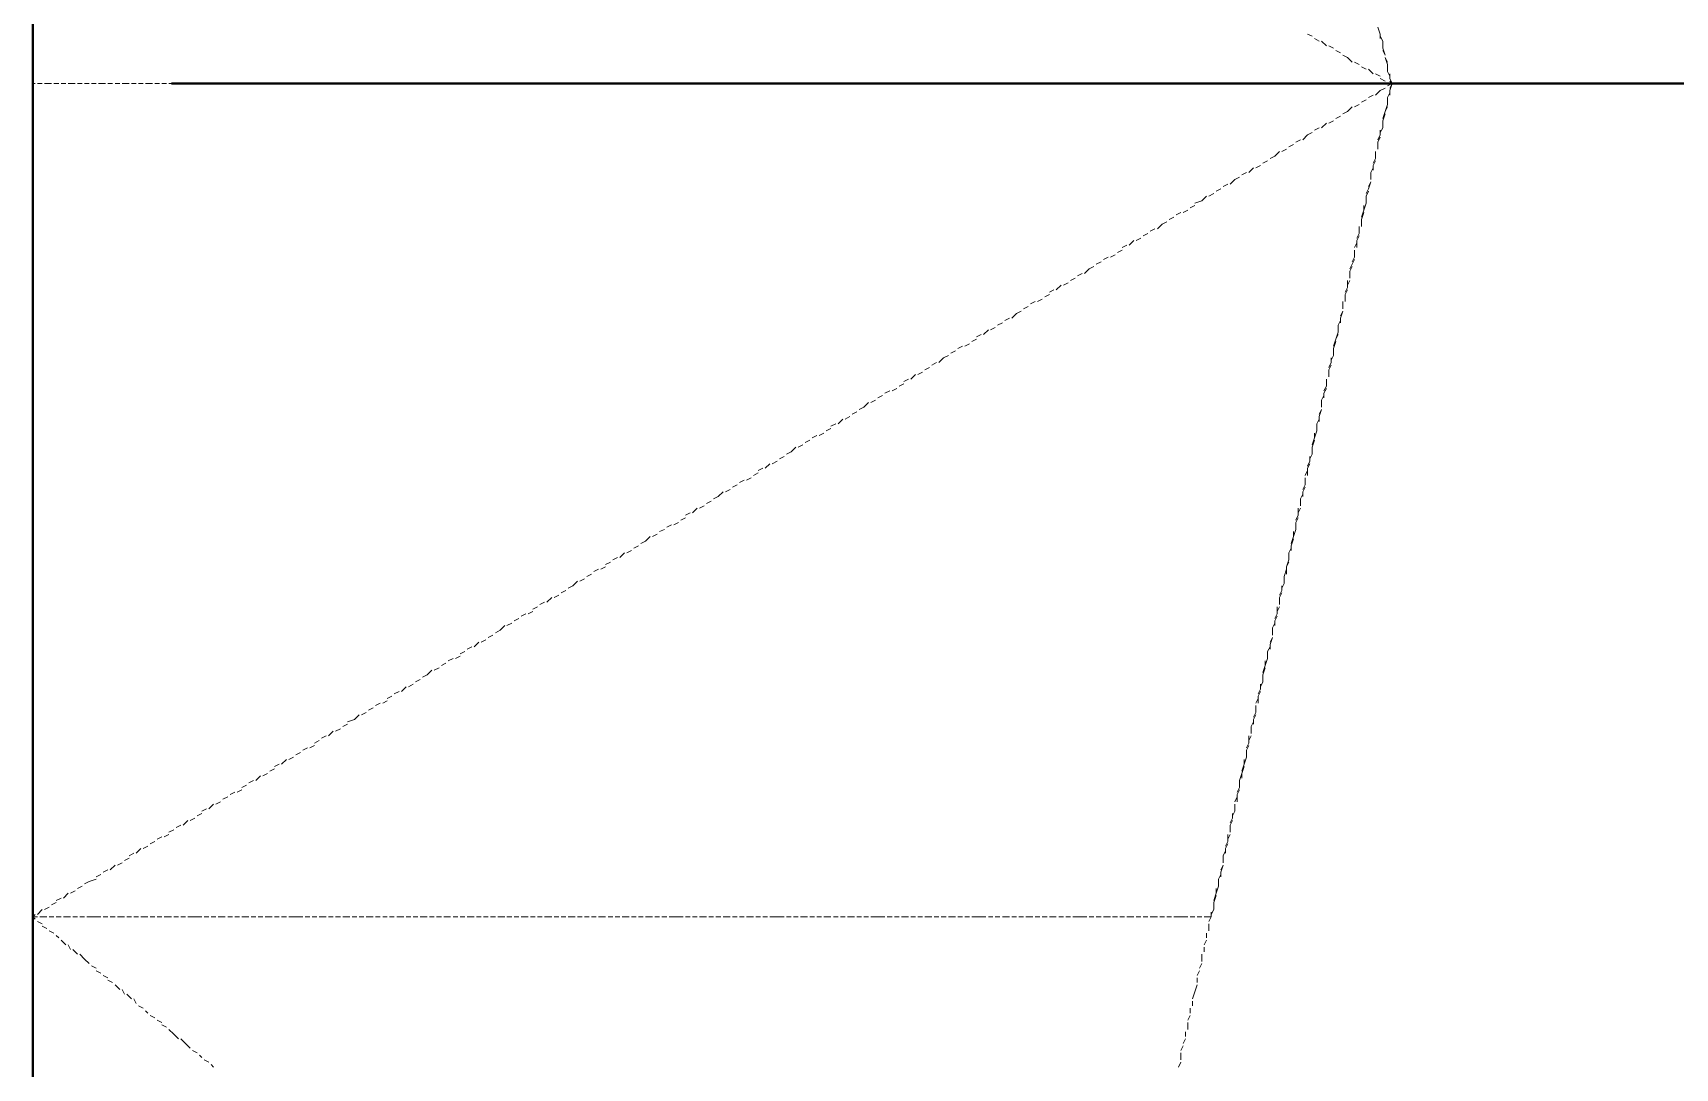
# Model space of a CAD drawing. Extents: x 8 to 21351, y 0 to 420.
# Drawn here: x 15722.59 to 15737.39, y 345.11 to 354.45 of the extents above; entities that cross this region are included whole.
import ezdxf

# ---------------------------------------------------------------- set-up
doc = ezdxf.new("R2010")
doc.units = 0

msp = doc.modelspace()

# ---------------------------------------------------------------- linework, layer by layer
at = {"color": 7, "lineweight": 40}
for p, q in [((15722.587, 397.743), (15722.587, 310.219)), ((15751.331, 353.991), (15723.836, 353.991))]:
    msp.add_line(p, q, dxfattribs=at)
at = {"color": 7, "lineweight": 25}
msp.add_line((15722.587, 357.568), (15722.587, 337.566), dxfattribs=at)
at = {"color": 7, "lineweight": 5}
for p, q in [((15722.587, 354.394), (15722.587, 354.436)), ((15722.587, 354.309), (15722.587, 354.372)), ((15734.08, 354.436), (15734.123, 354.415)), ((15734.144, 354.394), (15734.186, 354.372)), ((15734.207, 354.372), (15734.25, 354.33)), ((15734.736, 354.436), (15734.715, 354.499)), ((15734.736, 354.394), (15734.736, 354.436)), ((15734.758, 354.372), (15734.736, 354.415)), ((15734.758, 354.33), (15734.758, 354.372)), ((15722.587, 354.245), (15722.587, 354.288)), ((15722.587, 354.182), (15722.587, 354.224)), ((15734.271, 354.33), (15734.313, 354.309)), ((15734.334, 354.288), (15734.377, 354.267)), ((15734.398, 354.245), (15734.44, 354.224)), ((15734.44, 354.224), (15734.482, 354.182)), ((15734.758, 354.309), (15734.758, 354.351)), ((15734.779, 354.245), (15734.758, 354.309)), ((15734.779, 354.245), (15734.758, 354.288)), ((15734.8, 354.161), (15734.779, 354.224)), ((15734.8, 354.182), (15734.779, 354.224)), ((15722.587, 354.097), (15722.587, 354.161)), ((15722.587, 354.034), (15722.587, 354.097)), ((15734.504, 354.182), (15734.546, 354.161)), ((15734.567, 354.139), (15734.609, 354.118)), ((15734.631, 354.118), (15734.673, 354.076)), ((15734.694, 354.076), (15734.736, 354.055)), ((15734.8, 354.118), (15734.8, 354.161)), ((15734.8, 354.097), (15734.8, 354.139)), ((15734.821, 354.055), (15734.8, 354.097)), ((15734.821, 354.034), (15734.821, 354.076)), ((15722.587, 353.991), (15722.587, 354.012)), ((15722.608, 353.991), (15722.587, 353.991)), ((15722.587, 353.991), (15722.587, 353.949)), ((15722.587, 353.928), (15722.587, 353.885)), ((15722.671, 353.991), (15722.629, 353.991)), ((15722.756, 353.991), (15722.693, 353.991)), ((15722.82, 353.991), (15722.777, 353.991)), ((15722.883, 353.991), (15722.841, 353.991)), ((15722.968, 353.991), (15722.904, 353.991)), ((15723.031, 353.991), (15722.989, 353.991)), ((15723.095, 353.991), (15723.052, 353.991)), ((15723.158, 353.991), (15723.116, 353.991)), ((15723.243, 353.991), (15723.179, 353.991)), ((15723.306, 353.991), (15723.264, 353.991)), ((15723.37, 353.991), (15723.328, 353.991)), ((15723.455, 353.991), (15723.391, 353.991)), ((15723.518, 353.991), (15723.476, 353.991)), ((15723.582, 353.991), (15723.539, 353.991)), ((15723.666, 353.991), (15723.603, 353.991)), ((15723.73, 353.991), (15723.687, 353.991)), ((15723.793, 353.991), (15723.751, 353.991)), ((15723.878, 353.991), (15723.814, 353.991)), ((15723.941, 353.991), (15723.878, 353.991)), ((15724.005, 353.991), (15723.963, 353.991)), ((15724.068, 353.991), (15724.026, 353.991)), ((15724.153, 353.991), (15724.09, 353.991)), ((15724.217, 353.991), (15724.174, 353.991)), ((15724.28, 353.991), (15724.238, 353.991)), ((15724.365, 353.991), (15724.301, 353.991)), ((15724.428, 353.991), (15724.386, 353.991)), ((15724.492, 353.991), (15724.449, 353.991)), ((15724.576, 353.991), (15724.513, 353.991)), ((15724.64, 353.991), (15724.598, 353.991)), ((15724.703, 353.991), (15724.661, 353.991)), ((15724.788, 353.991), (15724.725, 353.991)), ((15724.852, 353.991), (15724.788, 353.991)), ((15724.915, 353.991), (15724.873, 353.991)), ((15724.979, 353.991), (15724.936, 353.991)), ((15725.063, 353.991), (15725, 353.991)), ((15725.127, 353.991), (15725.084, 353.991)), ((15725.19, 353.991), (15725.148, 353.991)), ((15725.275, 353.991), (15725.211, 353.991)), ((15725.338, 353.991), (15725.296, 353.991)), ((15725.402, 353.991), (15725.36, 353.991)), ((15725.487, 353.991), (15725.423, 353.991)), ((15725.55, 353.991), (15725.508, 353.991)), ((15725.614, 353.991), (15725.571, 353.991)), ((15725.698, 353.991), (15725.635, 353.991)), ((15725.762, 353.991), (15725.698, 353.991)), ((15725.825, 353.991), (15725.783, 353.991)), ((15725.889, 353.991), (15725.846, 353.991)), ((15725.973, 353.991), (15725.91, 353.991)), ((15726.037, 353.991), (15725.995, 353.991)), ((15726.1, 353.991), (15726.058, 353.991)), ((15726.185, 353.991), (15726.122, 353.991)), ((15726.249, 353.991), (15726.206, 353.991)), ((15726.312, 353.991), (15726.27, 353.991)), ((15726.397, 353.991), (15726.333, 353.991)), ((15726.46, 353.991), (15726.418, 353.991)), ((15726.524, 353.991), (15726.481, 353.991)), ((15726.608, 353.991), (15726.545, 353.991)), ((15726.672, 353.991), (15726.608, 353.991)), ((15726.735, 353.991), (15726.693, 353.991)), ((15726.799, 353.991), (15726.757, 353.991)), ((15726.884, 353.991), (15726.82, 353.991)), ((15726.947, 353.991), (15726.905, 353.991)), ((15727.011, 353.991), (15726.968, 353.991)), ((15727.095, 353.991), (15727.032, 353.991)), ((15727.159, 353.991), (15727.116, 353.991)), ((15727.222, 353.991), (15727.18, 353.991)), ((15727.307, 353.991), (15727.243, 353.991)), ((15727.37, 353.991), (15727.328, 353.991)), ((15727.434, 353.991), (15727.392, 353.991)), ((15727.519, 353.991), (15727.455, 353.991)), ((15727.582, 353.991), (15727.519, 353.991)), ((15727.646, 353.991), (15727.603, 353.991)), ((15727.709, 353.991), (15727.667, 353.991)), ((15727.794, 353.991), (15727.73, 353.991)), ((15727.857, 353.991), (15727.815, 353.991)), ((15727.921, 353.991), (15727.878, 353.991)), ((15728.005, 353.991), (15727.942, 353.991)), ((15728.069, 353.991), (15728.027, 353.991)), ((15728.132, 353.991), (15728.09, 353.991)), ((15728.217, 353.991), (15728.154, 353.991)), ((15728.281, 353.991), (15728.238, 353.991)), ((15728.344, 353.991), (15728.302, 353.991)), ((15728.429, 353.991), (15728.365, 353.991)), ((15728.492, 353.991), (15728.429, 353.991)), ((15728.556, 353.991), (15728.513, 353.991)), ((15728.619, 353.991), (15728.577, 353.991)), ((15728.704, 353.991), (15728.64, 353.991)), ((15728.767, 353.991), (15728.725, 353.991)), ((15728.831, 353.991), (15728.789, 353.991)), ((15728.916, 353.991), (15728.852, 353.991)), ((15728.979, 353.991), (15728.937, 353.991)), ((15729.043, 353.991), (15729, 353.991)), ((15729.127, 353.991), (15729.064, 353.991)), ((15729.191, 353.991), (15729.148, 353.991)), ((15729.254, 353.991), (15729.212, 353.991)), ((15729.318, 353.991), (15729.275, 353.991)), ((15729.402, 353.991), (15729.339, 353.991)), ((15729.466, 353.991), (15729.424, 353.991)), ((15729.529, 353.991), (15729.487, 353.991)), ((15729.614, 353.991), (15729.551, 353.991)), ((15729.678, 353.991), (15729.635, 353.991)), ((15729.741, 353.991), (15729.699, 353.991)), ((15729.826, 353.991), (15729.762, 353.991)), ((15729.889, 353.991), (15729.847, 353.991)), ((15729.953, 353.991), (15729.91, 353.991)), ((15730.037, 353.991), (15729.974, 353.991)), ((15730.101, 353.991), (15730.059, 353.991)), ((15730.164, 353.991), (15730.122, 353.991)), ((15730.228, 353.991), (15730.186, 353.991)), ((15730.313, 353.991), (15730.249, 353.991)), ((15730.376, 353.991), (15730.334, 353.991)), ((15730.44, 353.991), (15730.397, 353.991)), ((15730.524, 353.991), (15730.461, 353.991)), ((15730.588, 353.991), (15730.545, 353.991)), ((15730.651, 353.991), (15730.609, 353.991)), ((15730.736, 353.991), (15730.672, 353.991)), ((15730.799, 353.991), (15730.757, 353.991)), ((15730.863, 353.991), (15730.821, 353.991)), ((15730.948, 353.991), (15730.884, 353.991)), ((15731.011, 353.991), (15730.969, 353.991)), ((15731.075, 353.991), (15731.032, 353.991)), ((15731.138, 353.991), (15731.096, 353.991)), ((15731.223, 353.991), (15731.159, 353.991)), ((15731.286, 353.991), (15731.244, 353.991)), ((15731.35, 353.991), (15731.307, 353.991)), ((15731.434, 353.991), (15731.371, 353.991)), ((15731.498, 353.991), (15731.456, 353.991)), ((15731.561, 353.991), (15731.519, 353.991)), ((15731.646, 353.991), (15731.583, 353.991)), ((15731.71, 353.991), (15731.667, 353.991)), ((15731.773, 353.991), (15731.731, 353.991)), ((15731.858, 353.991), (15731.794, 353.991)), ((15731.921, 353.991), (15731.858, 353.991)), ((15731.985, 353.991), (15731.942, 353.991)), ((15732.048, 353.991), (15732.006, 353.991)), ((15732.133, 353.991), (15732.069, 353.991)), ((15732.196, 353.991), (15732.154, 353.991)), ((15732.26, 353.991), (15732.218, 353.991)), ((15732.345, 353.991), (15732.281, 353.991)), ((15732.408, 353.991), (15732.366, 353.991)), ((15732.472, 353.991), (15732.429, 353.991)), ((15732.556, 353.991), (15732.493, 353.991)), ((15732.62, 353.991), (15732.577, 353.991)), ((15732.683, 353.991), (15732.641, 353.991)), ((15732.768, 353.991), (15732.704, 353.991)), ((15732.831, 353.991), (15732.768, 353.991)), ((15732.895, 353.991), (15732.853, 353.991)), ((15732.958, 353.991), (15732.916, 353.991)), ((15733.043, 353.991), (15732.98, 353.991)), ((15733.107, 353.991), (15733.064, 353.991)), ((15733.17, 353.991), (15733.128, 353.991)), ((15733.255, 353.991), (15733.191, 353.991)), ((15733.318, 353.991), (15733.276, 353.991)), ((15733.382, 353.991), (15733.339, 353.991)), ((15733.466, 353.991), (15733.403, 353.991)), ((15733.53, 353.991), (15733.488, 353.991)), ((15733.593, 353.991), (15733.551, 353.991)), ((15733.678, 353.991), (15733.615, 353.991)), ((15733.742, 353.991), (15733.678, 353.991)), ((15733.805, 353.991), (15733.763, 353.991)), ((15733.869, 353.991), (15733.826, 353.991)), ((15733.953, 353.991), (15733.89, 353.991)), ((15734.017, 353.991), (15733.974, 353.991)), ((15734.08, 353.991), (15734.038, 353.991)), ((15734.165, 353.991), (15734.101, 353.991)), ((15734.228, 353.991), (15734.186, 353.991)), ((15734.292, 353.991), (15734.25, 353.991)), ((15734.377, 353.991), (15734.313, 353.991)), ((15734.44, 353.991), (15734.398, 353.991)), ((15734.504, 353.991), (15734.461, 353.991)), ((15734.588, 353.991), (15734.525, 353.991)), ((15734.652, 353.991), (15734.588, 353.991)), ((15734.715, 353.991), (15734.673, 353.991)), ((15734.694, 353.885), (15734.736, 353.928)), ((15734.736, 354.034), (15734.779, 354.012)), ((15734.779, 353.991), (15734.736, 353.991)), ((15734.736, 353.928), (15734.779, 353.949)), ((15734.8, 353.97), (15734.842, 353.991)), ((15734.8, 353.991), (15734.842, 353.991)), ((15734.842, 353.991), (15734.8, 353.991)), ((15734.842, 353.991), (15734.821, 354.034)), ((15734.842, 353.991), (15734.821, 354.012)), ((15734.821, 353.928), (15734.842, 353.991)), ((15734.842, 353.991), (15734.821, 353.949)), ((15734.821, 353.885), (15734.821, 353.928)), ((15722.587, 353.864), (15722.587, 353.801)), ((15722.587, 353.78), (15722.587, 353.737)), ((15734.44, 353.737), (15734.482, 353.78)), ((15734.504, 353.78), (15734.546, 353.801)), ((15734.567, 353.822), (15734.609, 353.843)), ((15734.631, 353.864), (15734.673, 353.885)), ((15734.8, 353.801), (15734.779, 353.737)), ((15734.779, 353.737), (15734.8, 353.78)), ((15734.8, 353.864), (15734.821, 353.907)), ((15734.8, 353.864), (15734.8, 353.822)), ((15734.8, 353.801), (15734.8, 353.843)), ((15722.587, 353.716), (15722.587, 353.674)), ((15722.587, 353.653), (15722.587, 353.589)), ((15734.207, 353.589), (15734.25, 353.632)), ((15734.271, 353.632), (15734.313, 353.653)), ((15734.334, 353.674), (15734.377, 353.695)), ((15734.398, 353.716), (15734.44, 353.737)), ((15734.779, 353.737), (15734.758, 353.674)), ((15734.758, 353.653), (15734.779, 353.716)), ((15734.758, 353.589), (15734.758, 353.653)), ((15734.758, 353.653), (15734.758, 353.61)), ((15722.587, 353.568), (15722.587, 353.526)), ((15722.587, 353.505), (15722.587, 353.462)), ((15733.974, 353.462), (15734.017, 353.483)), ((15734.038, 353.483), (15734.08, 353.526)), ((15734.08, 353.526), (15734.123, 353.547)), ((15734.144, 353.568), (15734.186, 353.589)), ((15734.736, 353.526), (15734.715, 353.483)), ((15734.715, 353.462), (15734.736, 353.505)), ((15734.758, 353.589), (15734.736, 353.547)), ((15734.736, 353.526), (15734.736, 353.568)), ((15722.587, 353.441), (15722.587, 353.377)), ((15722.587, 353.356), (15722.587, 353.314)), ((15733.742, 353.314), (15733.784, 353.335)), ((15733.784, 353.335), (15733.826, 353.377)), ((15733.847, 353.377), (15733.89, 353.399)), ((15733.911, 353.42), (15733.953, 353.441)), ((15734.694, 353.314), (15734.694, 353.377)), ((15734.694, 353.377), (15734.694, 353.335)), ((15734.715, 353.462), (15734.715, 353.399)), ((15734.715, 353.399), (15734.715, 353.441)), ((15722.587, 353.293), (15722.587, 353.25)), ((15722.587, 353.229), (15722.587, 353.187)), ((15733.488, 353.166), (15733.53, 353.187)), ((15733.551, 353.187), (15733.593, 353.229)), ((15733.615, 353.229), (15733.657, 353.25)), ((15733.678, 353.272), (15733.72, 353.293)), ((15734.652, 353.187), (15734.673, 353.229)), ((15734.652, 353.187), (15734.652, 353.123)), ((15734.694, 353.314), (15734.673, 353.272)), ((15734.673, 353.25), (15734.694, 353.293)), ((15734.673, 353.25), (15734.673, 353.208)), ((15722.587, 353.166), (15722.587, 353.102)), ((15722.587, 353.081), (15722.587, 353.039)), ((15733.255, 353.018), (15733.297, 353.039)), ((15733.318, 353.06), (15733.361, 353.081)), ((15733.382, 353.081), (15733.424, 353.123)), ((15733.424, 353.123), (15733.466, 353.145)), ((15734.631, 353.039), (15734.609, 352.997)), ((15734.631, 353.039), (15734.652, 353.102)), ((15734.652, 353.102), (15734.631, 353.06)), ((15734.652, 353.123), (15734.652, 353.166)), ((15722.587, 353.018), (15722.587, 352.975)), ((15722.587, 352.954), (15722.587, 352.891)), ((15733.022, 352.87), (15733.064, 352.891)), ((15733.064, 352.912), (15733.128, 352.933)), ((15733.128, 352.933), (15733.17, 352.975)), ((15733.191, 352.975), (15733.234, 352.997)), ((15734.609, 352.912), (15734.588, 352.848)), ((15734.588, 352.848), (15734.588, 352.891)), ((15734.609, 352.975), (15734.631, 353.018)), ((15734.609, 352.975), (15734.609, 352.933)), ((15734.609, 352.912), (15734.609, 352.954)), ((15722.587, 352.87), (15722.587, 352.827)), ((15722.587, 352.806), (15722.587, 352.764)), ((15722.587, 352.742), (15722.587, 352.679)), ((15732.768, 352.721), (15732.81, 352.742)), ((15732.831, 352.764), (15732.874, 352.785)), ((15732.895, 352.806), (15732.937, 352.827)), ((15732.958, 352.827), (15733.001, 352.848)), ((15734.588, 352.848), (15734.567, 352.785)), ((15734.567, 352.764), (15734.588, 352.827)), ((15734.567, 352.7), (15734.567, 352.764)), ((15734.567, 352.764), (15734.567, 352.721)), ((15722.587, 352.658), (15722.587, 352.615)), ((15722.587, 352.594), (15722.587, 352.552)), ((15732.535, 352.573), (15732.577, 352.594)), ((15732.599, 352.615), (15732.641, 352.637)), ((15732.662, 352.658), (15732.704, 352.679)), ((15732.726, 352.679), (15732.768, 352.721)), ((15734.546, 352.637), (15734.525, 352.594)), ((15734.525, 352.573), (15734.546, 352.615)), ((15734.546, 352.7), (15734.546, 352.658)), ((15734.546, 352.637), (15734.546, 352.679)), ((15722.587, 352.531), (15722.587, 352.467)), ((15722.587, 352.446), (15722.587, 352.404)), ((15732.302, 352.425), (15732.345, 352.446)), ((15732.366, 352.467), (15732.408, 352.488)), ((15732.408, 352.51), (15732.45, 352.531)), ((15732.472, 352.531), (15732.514, 352.573)), ((15734.504, 352.51), (15734.525, 352.552)), ((15734.504, 352.425), (15734.504, 352.488)), ((15734.504, 352.488), (15734.504, 352.446)), ((15734.525, 352.573), (15734.525, 352.51)), ((15722.587, 352.383), (15722.587, 352.34)), ((15722.587, 352.319), (15722.587, 352.277)), ((15732.069, 352.277), (15732.112, 352.319)), ((15732.112, 352.319), (15732.154, 352.34)), ((15732.175, 352.361), (15732.218, 352.383)), ((15732.239, 352.404), (15732.281, 352.425)), ((15734.482, 352.361), (15734.461, 352.319)), ((15734.461, 352.298), (15734.482, 352.34)), ((15734.461, 352.298), (15734.461, 352.235)), ((15734.504, 352.425), (15734.482, 352.383)), ((15734.482, 352.361), (15734.504, 352.404)), ((15722.587, 352.256), (15722.587, 352.192)), ((15722.587, 352.171), (15722.587, 352.129)), ((15731.815, 352.129), (15731.858, 352.171)), ((15731.879, 352.171), (15731.921, 352.192)), ((15731.942, 352.213), (15731.985, 352.235)), ((15732.006, 352.256), (15732.048, 352.277)), ((15734.44, 352.15), (15734.419, 352.108)), ((15734.44, 352.15), (15734.44, 352.213)), ((15734.461, 352.213), (15734.44, 352.171)), ((15734.461, 352.235), (15734.461, 352.277)), ((15722.587, 352.108), (15722.587, 352.065)), ((15722.587, 352.044), (15722.587, 351.98)), ((15731.583, 352.002), (15731.625, 352.023)), ((15731.646, 352.023), (15731.688, 352.044)), ((15731.71, 352.065), (15731.752, 352.086)), ((15731.752, 352.108), (15731.794, 352.129)), ((15734.398, 352.023), (15734.398, 351.959)), ((15734.398, 351.959), (15734.398, 352.002)), ((15734.419, 352.086), (15734.44, 352.129)), ((15734.419, 352.086), (15734.419, 352.044)), ((15734.419, 352.023), (15734.419, 352.065)), ((15722.587, 351.959), (15722.587, 351.917)), ((15722.587, 351.896), (15722.587, 351.853)), ((15731.35, 351.853), (15731.392, 351.875)), ((15731.413, 351.875), (15731.456, 351.917)), ((15731.456, 351.917), (15731.498, 351.938)), ((15731.519, 351.959), (15731.561, 351.98)), ((15734.355, 351.811), (15734.377, 351.853)), ((15734.377, 351.875), (15734.398, 351.938)), ((15734.398, 351.938), (15734.377, 351.896)), ((15734.377, 351.875), (15734.377, 351.832)), ((15722.587, 351.832), (15722.587, 351.769)), ((15722.587, 351.748), (15722.587, 351.705)), ((15731.096, 351.705), (15731.138, 351.726)), ((15731.159, 351.726), (15731.202, 351.769)), ((15731.223, 351.769), (15731.265, 351.79)), ((15731.286, 351.811), (15731.329, 351.832)), ((15734.355, 351.748), (15734.334, 351.684)), ((15734.334, 351.684), (15734.355, 351.726)), ((15734.355, 351.811), (15734.355, 351.769)), ((15734.355, 351.748), (15734.355, 351.79)), ((15722.587, 351.684), (15722.587, 351.642)), ((15722.587, 351.621), (15722.587, 351.557)), ((15730.863, 351.557), (15730.905, 351.578)), ((15730.926, 351.599), (15730.969, 351.621)), ((15730.99, 351.621), (15731.032, 351.642)), ((15731.053, 351.663), (15731.096, 351.684)), ((15734.334, 351.684), (15734.313, 351.621)), ((15734.313, 351.599), (15734.334, 351.663)), ((15734.313, 351.536), (15734.313, 351.599)), ((15734.313, 351.599), (15734.313, 351.557)), ((15722.587, 351.536), (15722.587, 351.494)), ((15722.587, 351.473), (15722.587, 351.43)), ((15722.587, 351.409), (15722.587, 351.367)), ((15730.63, 351.409), (15730.672, 351.43)), ((15730.694, 351.451), (15730.736, 351.473)), ((15730.757, 351.473), (15730.799, 351.515)), ((15730.799, 351.515), (15730.842, 351.536)), ((15734.292, 351.473), (15734.271, 351.43)), ((15734.271, 351.409), (15734.292, 351.451)), ((15734.271, 351.409), (15734.271, 351.346)), ((15734.313, 351.536), (15734.292, 351.494)), ((15734.292, 351.473), (15734.292, 351.515)), ((15722.587, 351.346), (15722.587, 351.282)), ((15722.587, 351.261), (15722.587, 351.218)), ((15730.397, 351.261), (15730.44, 351.282)), ((15730.44, 351.303), (15730.482, 351.324)), ((15730.503, 351.324), (15730.545, 351.367)), ((15730.567, 351.367), (15730.609, 351.388)), ((15734.25, 351.261), (15734.228, 351.218)), ((15734.25, 351.261), (15734.25, 351.324)), ((15734.25, 351.324), (15734.25, 351.282)), ((15734.271, 351.346), (15734.271, 351.388)), ((15722.587, 351.197), (15722.587, 351.155)), ((15722.587, 351.134), (15722.587, 351.07)), ((15730.08, 351.07), (15730.122, 351.113)), ((15730.143, 351.113), (15730.186, 351.134)), ((15730.207, 351.155), (15730.249, 351.176)), ((15730.27, 351.197), (15730.313, 351.218)), ((15730.334, 351.218), (15730.376, 351.24)), ((15734.207, 351.134), (15734.228, 351.176)), ((15734.207, 351.134), (15734.207, 351.07)), ((15734.207, 351.07), (15734.207, 351.113)), ((15734.228, 351.197), (15734.25, 351.24)), ((15734.228, 351.197), (15734.228, 351.155)), ((15722.587, 351.049), (15722.587, 351.007)), ((15722.587, 350.986), (15722.587, 350.943)), ((15729.847, 350.922), (15729.889, 350.964)), ((15729.91, 350.964), (15729.953, 350.986)), ((15729.974, 351.007), (15730.016, 351.028)), ((15730.037, 351.049), (15730.08, 351.07)), ((15734.165, 350.922), (15734.186, 350.964)), ((15734.186, 350.986), (15734.207, 351.049)), ((15734.207, 351.049), (15734.186, 351.007)), ((15734.186, 350.986), (15734.186, 350.943)), ((15722.587, 350.922), (15722.587, 350.859)), ((15722.587, 350.837), (15722.587, 350.795)), ((15729.614, 350.795), (15729.656, 350.816)), ((15729.678, 350.816), (15729.72, 350.837)), ((15729.741, 350.859), (15729.783, 350.88)), ((15729.783, 350.901), (15729.826, 350.922)), ((15734.165, 350.859), (15734.144, 350.795)), ((15734.144, 350.795), (15734.144, 350.837)), ((15734.165, 350.922), (15734.165, 350.88)), ((15734.165, 350.859), (15734.165, 350.901)), ((15722.587, 350.774), (15722.587, 350.732)), ((15722.587, 350.711), (15722.587, 350.647)), ((15729.381, 350.647), (15729.424, 350.668)), ((15729.424, 350.668), (15729.466, 350.711)), ((15729.487, 350.711), (15729.529, 350.732)), ((15729.551, 350.753), (15729.593, 350.774)), ((15734.144, 350.795), (15734.123, 350.732)), ((15734.123, 350.711), (15734.144, 350.774)), ((15734.123, 350.647), (15734.123, 350.711)), ((15734.123, 350.711), (15734.123, 350.668)), ((15722.587, 350.626), (15722.587, 350.584)), ((15722.587, 350.562), (15722.587, 350.52)), ((15729.127, 350.499), (15729.17, 350.52)), ((15729.191, 350.52), (15729.233, 350.562)), ((15729.254, 350.562), (15729.297, 350.584)), ((15729.318, 350.605), (15729.36, 350.626)), ((15734.101, 350.584), (15734.08, 350.541)), ((15734.08, 350.52), (15734.101, 350.562)), ((15734.08, 350.52), (15734.08, 350.456)), ((15734.123, 350.647), (15734.101, 350.605)), ((15734.101, 350.584), (15734.101, 350.626)), ((15722.587, 350.499), (15722.587, 350.456)), ((15722.587, 350.435), (15722.587, 350.372)), ((15728.894, 350.351), (15728.937, 350.372)), ((15728.958, 350.393), (15729, 350.414)), ((15729.021, 350.414), (15729.064, 350.435)), ((15729.085, 350.456), (15729.127, 350.478)), ((15734.059, 350.372), (15734.038, 350.329)), ((15734.059, 350.456), (15734.08, 350.499)), ((15734.059, 350.372), (15734.059, 350.435)), ((15734.059, 350.435), (15734.059, 350.393)), ((15722.587, 350.351), (15722.587, 350.308)), ((15722.587, 350.287), (15722.587, 350.245)), ((15722.587, 350.224), (15722.587, 350.16)), ((15728.662, 350.202), (15728.704, 350.224)), ((15728.725, 350.245), (15728.767, 350.266)), ((15728.767, 350.266), (15728.81, 350.308)), ((15728.831, 350.308), (15728.873, 350.329)), ((15734.017, 350.245), (15734.038, 350.287)), ((15734.017, 350.245), (15734.017, 350.181)), ((15734.017, 350.181), (15734.017, 350.224)), ((15734.038, 350.308), (15734.059, 350.351)), ((15734.038, 350.308), (15734.038, 350.266)), ((15722.587, 350.139), (15722.587, 350.097)), ((15722.587, 350.075), (15722.587, 350.033)), ((15728.429, 350.054), (15728.471, 350.075)), ((15728.471, 350.097), (15728.513, 350.118)), ((15728.535, 350.118), (15728.577, 350.16)), ((15728.598, 350.16), (15728.64, 350.181)), ((15733.996, 350.097), (15733.974, 350.054)), ((15733.974, 350.033), (15733.996, 350.075)), ((15733.996, 350.097), (15733.996, 350.16)), ((15734.017, 350.16), (15733.996, 350.118)), ((15722.587, 350.012), (15722.587, 349.949)), ((15722.587, 349.927), (15722.587, 349.885)), ((15728.175, 349.906), (15728.217, 349.927)), ((15728.238, 349.949), (15728.281, 349.97)), ((15728.302, 349.991), (15728.344, 350.012)), ((15728.365, 350.012), (15728.408, 350.033)), ((15733.974, 349.97), (15733.953, 349.906)), ((15733.953, 349.906), (15733.953, 349.949)), ((15733.974, 350.033), (15733.974, 349.991)), ((15733.974, 349.97), (15733.974, 350.012)), ((15722.587, 349.864), (15722.587, 349.822)), ((15722.587, 349.8), (15722.587, 349.737)), ((15727.942, 349.758), (15727.984, 349.779)), ((15728.005, 349.8), (15728.048, 349.822)), ((15728.069, 349.843), (15728.111, 349.864)), ((15728.111, 349.864), (15728.154, 349.906)), ((15733.911, 349.758), (15733.932, 349.8)), ((15733.953, 349.906), (15733.932, 349.843)), ((15733.932, 349.822), (15733.953, 349.885)), ((15733.932, 349.822), (15733.932, 349.779)), ((15722.587, 349.716), (15722.587, 349.673)), ((15722.587, 349.652), (15722.587, 349.61)), ((15727.709, 349.61), (15727.751, 349.631)), ((15727.751, 349.652), (15727.794, 349.673)), ((15727.815, 349.694), (15727.857, 349.716)), ((15727.878, 349.716), (15727.921, 349.758)), ((15733.911, 349.694), (15733.89, 349.631)), ((15733.89, 349.631), (15733.911, 349.673)), ((15733.89, 349.631), (15733.89, 349.567)), ((15733.911, 349.758), (15733.911, 349.716)), ((15733.911, 349.694), (15733.911, 349.737)), ((15722.587, 349.589), (15722.587, 349.546)), ((15722.587, 349.525), (15722.587, 349.462)), ((15727.455, 349.462), (15727.497, 349.504)), ((15727.519, 349.504), (15727.561, 349.525)), ((15727.582, 349.546), (15727.624, 349.567)), ((15727.646, 349.589), (15727.688, 349.61)), ((15733.869, 349.483), (15733.847, 349.44)), ((15733.869, 349.546), (15733.89, 349.61)), ((15733.869, 349.483), (15733.869, 349.546)), ((15733.869, 349.546), (15733.869, 349.504)), ((15722.587, 349.44), (15722.587, 349.398)), ((15722.587, 349.377), (15722.587, 349.335)), ((15727.222, 349.313), (15727.265, 349.356)), ((15727.286, 349.356), (15727.328, 349.377)), ((15727.349, 349.398), (15727.392, 349.419)), ((15727.413, 349.44), (15727.455, 349.462)), ((15733.847, 349.419), (15733.826, 349.377)), ((15733.826, 349.356), (15733.847, 349.398)), ((15733.826, 349.356), (15733.826, 349.292)), ((15733.826, 349.292), (15733.826, 349.335)), ((15733.847, 349.419), (15733.847, 349.462)), ((15722.587, 349.313), (15722.587, 349.25)), ((15722.587, 349.229), (15722.587, 349.187)), ((15726.989, 349.187), (15727.032, 349.208)), ((15727.053, 349.208), (15727.095, 349.229)), ((15727.095, 349.25), (15727.138, 349.271)), ((15727.159, 349.292), (15727.201, 349.313)), ((15733.805, 349.208), (15733.784, 349.165)), ((15733.784, 349.144), (15733.805, 349.187)), ((15733.805, 349.208), (15733.805, 349.271)), ((15733.826, 349.271), (15733.805, 349.229)), ((15722.587, 349.165), (15722.587, 349.123)), ((15722.587, 349.102), (15722.587, 349.038)), ((15726.757, 349.038), (15726.799, 349.06)), ((15726.799, 349.06), (15726.841, 349.102)), ((15726.862, 349.102), (15726.905, 349.123)), ((15726.926, 349.144), (15726.968, 349.165)), ((15733.763, 349.081), (15733.784, 349.123)), ((15733.763, 349.081), (15733.763, 349.017)), ((15733.763, 349.017), (15733.763, 349.06)), ((15733.784, 349.144), (15733.784, 349.102)), ((15722.587, 349.017), (15722.587, 348.975)), ((15722.587, 348.954), (15722.587, 348.911)), ((15722.587, 348.89), (15722.587, 348.827)), ((15726.503, 348.89), (15726.545, 348.911)), ((15726.566, 348.911), (15726.608, 348.954)), ((15726.63, 348.954), (15726.672, 348.975)), ((15726.693, 348.996), (15726.735, 349.017)), ((15733.72, 348.869), (15733.742, 348.911)), ((15733.742, 348.932), (15733.763, 348.996)), ((15733.763, 348.996), (15733.742, 348.954)), ((15733.742, 348.932), (15733.742, 348.89)), ((15722.587, 348.805), (15722.587, 348.763)), ((15722.587, 348.742), (15722.587, 348.7)), ((15726.27, 348.742), (15726.312, 348.763)), ((15726.333, 348.784), (15726.376, 348.805)), ((15726.397, 348.805), (15726.439, 348.827)), ((15726.439, 348.848), (15726.481, 348.869)), ((15733.699, 348.742), (15733.678, 348.678)), ((15733.72, 348.805), (15733.699, 348.742)), ((15733.699, 348.742), (15733.699, 348.784)), ((15733.72, 348.869), (15733.72, 348.827)), ((15733.72, 348.805), (15733.72, 348.848)), ((15722.587, 348.678), (15722.587, 348.636)), ((15722.587, 348.615), (15722.587, 348.551)), ((15726.037, 348.594), (15726.079, 348.615)), ((15726.1, 348.636), (15726.143, 348.657)), ((15726.143, 348.657), (15726.185, 348.7)), ((15726.206, 348.7), (15726.249, 348.721)), ((15733.678, 348.594), (15733.657, 348.551)), ((15733.678, 348.657), (15733.699, 348.721)), ((15733.678, 348.594), (15733.678, 348.657)), ((15733.678, 348.657), (15733.678, 348.615)), ((15722.587, 348.53), (15722.587, 348.488)), ((15722.587, 348.467), (15722.587, 348.425)), ((15725.783, 348.446), (15725.825, 348.467)), ((15725.846, 348.488), (15725.889, 348.509)), ((15725.91, 348.509), (15725.952, 348.551)), ((15725.973, 348.551), (15726.016, 348.573)), ((15733.615, 348.403), (15733.636, 348.446)), ((15733.657, 348.53), (15733.636, 348.488)), ((15733.636, 348.467), (15733.657, 348.509)), ((15733.636, 348.467), (15733.636, 348.403)), ((15733.657, 348.53), (15733.657, 348.573)), ((15722.587, 348.403), (15722.587, 348.34)), ((15722.587, 348.319), (15722.587, 348.276)), ((15725.487, 348.255), (15725.529, 348.298)), ((15725.55, 348.298), (15725.592, 348.319)), ((15725.614, 348.34), (15725.656, 348.361)), ((15725.677, 348.382), (15725.719, 348.403)), ((15725.741, 348.403), (15725.783, 348.425)), ((15733.615, 348.319), (15733.593, 348.276)), ((15733.593, 348.255), (15733.615, 348.298)), ((15733.615, 348.319), (15733.615, 348.382)), ((15733.615, 348.382), (15733.615, 348.34)), ((15722.587, 348.255), (15722.587, 348.213)), ((15722.587, 348.192), (15722.587, 348.128)), ((15725.254, 348.107), (15725.296, 348.149)), ((15725.317, 348.149), (15725.36, 348.17)), ((15725.381, 348.192), (15725.423, 348.213)), ((15725.423, 348.234), (15725.487, 348.255)), ((15733.572, 348.192), (15733.593, 348.234)), ((15733.572, 348.192), (15733.572, 348.128)), ((15733.572, 348.128), (15733.572, 348.17)), ((15733.593, 348.255), (15733.593, 348.213)), ((15722.587, 348.107), (15722.587, 348.065)), ((15722.587, 348.043), (15722.587, 348.001)), ((15725.021, 347.98), (15725.063, 348.001)), ((15725.084, 348.001), (15725.127, 348.022)), ((15725.127, 348.043), (15725.169, 348.065)), ((15725.19, 348.086), (15725.233, 348.107)), ((15733.551, 348.043), (15733.53, 348.001)), ((15733.53, 347.98), (15733.551, 348.022)), ((15733.551, 348.043), (15733.551, 348.107)), ((15733.572, 348.107), (15733.551, 348.065)), ((15722.587, 347.98), (15722.587, 347.916)), ((15722.587, 347.895), (15722.587, 347.853)), ((15724.767, 347.832), (15724.809, 347.853)), ((15724.83, 347.853), (15724.873, 347.895)), ((15724.894, 347.895), (15724.936, 347.916)), ((15724.957, 347.938), (15725, 347.959)), ((15733.509, 347.853), (15733.488, 347.789)), ((15733.53, 347.916), (15733.509, 347.853)), ((15733.509, 347.853), (15733.509, 347.895)), ((15733.53, 347.98), (15733.53, 347.938)), ((15733.53, 347.916), (15733.53, 347.959)), ((15722.587, 347.832), (15722.587, 347.789)), ((15722.587, 347.768), (15722.587, 347.726)), ((15722.587, 347.705), (15722.587, 347.641)), ((15724.534, 347.684), (15724.576, 347.705)), ((15724.598, 347.705), (15724.64, 347.747)), ((15724.661, 347.747), (15724.703, 347.768)), ((15724.725, 347.789), (15724.767, 347.811)), ((15733.466, 347.705), (15733.488, 347.768)), ((15733.466, 347.705), (15733.466, 347.663)), ((15733.488, 347.768), (15733.509, 347.832)), ((15733.488, 347.768), (15733.488, 347.726)), ((15722.587, 347.62), (15722.587, 347.578)), ((15722.587, 347.557), (15722.587, 347.514)), ((15724.301, 347.536), (15724.344, 347.557)), ((15724.365, 347.578), (15724.407, 347.599)), ((15724.428, 347.599), (15724.471, 347.62)), ((15724.471, 347.641), (15724.513, 347.663)), ((15733.424, 347.514), (15733.445, 347.557)), ((15733.466, 347.641), (15733.445, 347.599)), ((15733.445, 347.578), (15733.466, 347.62)), ((15733.445, 347.578), (15733.445, 347.514)), ((15733.466, 347.641), (15733.466, 347.684)), ((15722.587, 347.493), (15722.587, 347.43)), ((15722.587, 347.408), (15722.587, 347.366)), ((15724.068, 347.387), (15724.111, 347.408)), ((15724.111, 347.43), (15724.153, 347.451)), ((15724.174, 347.451), (15724.217, 347.493)), ((15724.238, 347.493), (15724.28, 347.514)), ((15733.424, 347.43), (15733.403, 347.387)), ((15733.403, 347.366), (15733.403, 347.408)), ((15733.424, 347.43), (15733.424, 347.493)), ((15733.424, 347.493), (15733.424, 347.451)), ((15722.587, 347.345), (15722.587, 347.303)), ((15722.587, 347.281), (15722.587, 347.218)), ((15723.814, 347.239), (15723.857, 347.26)), ((15723.878, 347.281), (15723.92, 347.303)), ((15723.941, 347.303), (15723.984, 347.345)), ((15724.005, 347.345), (15724.047, 347.366)), ((15733.403, 347.366), (15733.382, 347.324)), ((15733.382, 347.303), (15733.403, 347.345)), ((15733.382, 347.303), (15733.382, 347.239)), ((15733.382, 347.239), (15733.382, 347.281)), ((15722.587, 347.197), (15722.587, 347.154)), ((15722.587, 347.133), (15722.587, 347.091)), ((15723.582, 347.091), (15723.624, 347.112)), ((15723.645, 347.133), (15723.687, 347.154)), ((15723.709, 347.176), (15723.751, 347.197)), ((15723.772, 347.197), (15723.814, 347.218)), ((15733.361, 347.154), (15733.339, 347.112)), ((15733.339, 347.091), (15733.361, 347.133)), ((15733.361, 347.154), (15733.361, 347.218)), ((15733.382, 347.218), (15733.361, 347.176)), ((15722.587, 347.07), (15722.587, 347.006)), ((15722.587, 346.985), (15722.587, 346.943)), ((15723.349, 346.943), (15723.391, 346.964)), ((15723.412, 346.985), (15723.455, 347.006)), ((15723.455, 347.027), (15723.497, 347.049)), ((15723.518, 347.049), (15723.56, 347.091)), ((15733.318, 347.027), (15733.339, 347.07)), ((15733.318, 347.027), (15733.318, 346.964)), ((15733.318, 346.964), (15733.318, 347.006)), ((15733.339, 347.091), (15733.339, 347.049)), ((15722.587, 346.922), (15722.587, 346.879)), ((15722.587, 346.858), (15722.587, 346.816)), ((15723.095, 346.795), (15723.158, 346.816)), ((15723.158, 346.837), (15723.201, 346.858)), ((15723.222, 346.879), (15723.264, 346.901)), ((15723.285, 346.901), (15723.328, 346.943)), ((15733.276, 346.816), (15733.297, 346.858)), ((15733.276, 346.816), (15733.276, 346.774)), ((15733.297, 346.879), (15733.318, 346.943)), ((15733.318, 346.943), (15733.297, 346.901)), ((15733.297, 346.879), (15733.297, 346.837)), ((15722.587, 346.795), (15722.587, 346.731)), ((15722.587, 346.71), (15722.587, 346.668)), ((15722.862, 346.646), (15722.904, 346.689)), ((15722.925, 346.689), (15722.968, 346.71)), ((15722.989, 346.731), (15723.031, 346.752)), ((15723.052, 346.774), (15723.095, 346.795)), ((15733.255, 346.689), (15733.234, 346.625)), ((15733.234, 346.604), (15733.255, 346.668)), ((15733.276, 346.752), (15733.255, 346.689)), ((15733.255, 346.689), (15733.255, 346.731)), ((15733.276, 346.752), (15733.276, 346.795)), ((15722.587, 346.646), (15722.587, 346.604)), ((15722.587, 346.583), (15722.587, 346.519)), ((15722.629, 346.498), (15722.671, 346.541)), ((15722.693, 346.541), (15722.735, 346.562)), ((15722.756, 346.583), (15722.798, 346.604)), ((15722.798, 346.625), (15722.841, 346.646)), ((15733.234, 346.541), (15733.212, 346.498)), ((15733.212, 346.477), (15733.212, 346.519)), ((15733.234, 346.541), (15733.234, 346.604)), ((15733.234, 346.604), (15733.234, 346.562)), ((15722.587, 346.477), (15722.608, 346.498)), ((15722.587, 346.498), (15722.587, 346.456)), ((15722.587, 346.477), (15722.629, 346.477)), ((15722.608, 346.456), (15722.587, 346.477)), ((15722.587, 346.435), (15722.587, 346.392)), ((15722.587, 346.371), (15722.587, 346.308)), ((15722.671, 346.414), (15722.629, 346.435)), ((15722.65, 346.477), (15722.714, 346.477)), ((15722.714, 346.371), (15722.671, 346.392)), ((15722.735, 346.477), (15722.777, 346.477)), ((15722.798, 346.477), (15722.841, 346.477)), ((15722.862, 346.477), (15722.925, 346.477)), ((15722.947, 346.477), (15722.989, 346.477)), ((15723.01, 346.477), (15723.052, 346.477)), ((15723.074, 346.477), (15723.137, 346.477)), ((15723.137, 346.477), (15723.201, 346.477)), ((15723.222, 346.477), (15723.264, 346.477)), ((15723.285, 346.477), (15723.328, 346.477)), ((15723.349, 346.477), (15723.412, 346.477)), ((15723.433, 346.477), (15723.476, 346.477)), ((15723.497, 346.477), (15723.539, 346.477)), ((15723.56, 346.477), (15723.624, 346.477)), ((15723.645, 346.477), (15723.687, 346.477)), ((15723.709, 346.477), (15723.751, 346.477)), ((15723.772, 346.477), (15723.836, 346.477)), ((15723.857, 346.477), (15723.899, 346.477)), ((15723.92, 346.477), (15723.963, 346.477)), ((15723.984, 346.477), (15724.047, 346.477)), ((15724.047, 346.477), (15724.111, 346.477)), ((15724.132, 346.477), (15724.174, 346.477)), ((15724.195, 346.477), (15724.238, 346.477)), ((15724.259, 346.477), (15724.322, 346.477)), ((15724.344, 346.477), (15724.386, 346.477)), ((15724.407, 346.477), (15724.449, 346.477)), ((15724.471, 346.477), (15724.534, 346.477)), ((15724.555, 346.477), (15724.598, 346.477)), ((15724.619, 346.477), (15724.661, 346.477)), ((15724.682, 346.477), (15724.746, 346.477)), ((15724.767, 346.477), (15724.809, 346.477)), ((15724.83, 346.477), (15724.873, 346.477)), ((15724.894, 346.477), (15724.957, 346.477)), ((15724.957, 346.477), (15725.021, 346.477)), ((15725.042, 346.477), (15725.084, 346.477)), ((15725.106, 346.477), (15725.148, 346.477)), ((15725.169, 346.477), (15725.233, 346.477)), ((15725.254, 346.477), (15725.296, 346.477)), ((15725.317, 346.477), (15725.36, 346.477)), ((15725.381, 346.477), (15725.444, 346.477)), ((15725.465, 346.477), (15725.508, 346.477)), ((15725.529, 346.477), (15725.571, 346.477)), ((15725.592, 346.477), (15725.656, 346.477)), ((15725.677, 346.477), (15725.719, 346.477)), ((15725.741, 346.477), (15725.783, 346.477)), ((15725.804, 346.477), (15725.846, 346.477)), ((15725.868, 346.477), (15725.931, 346.477)), ((15725.952, 346.477), (15725.995, 346.477)), ((15726.016, 346.477), (15726.058, 346.477)), ((15726.079, 346.477), (15726.143, 346.477)), ((15726.164, 346.477), (15726.206, 346.477)), ((15726.227, 346.477), (15726.27, 346.477)), ((15726.291, 346.477), (15726.354, 346.477)), ((15726.376, 346.477), (15726.418, 346.477)), ((15726.439, 346.477), (15726.481, 346.477)), ((15726.503, 346.477), (15726.566, 346.477)), ((15726.587, 346.477), (15726.63, 346.477)), ((15726.651, 346.477), (15726.693, 346.477)), ((15726.714, 346.477), (15726.757, 346.477)), ((15726.778, 346.477), (15726.841, 346.477)), ((15726.862, 346.477), (15726.905, 346.477)), ((15726.926, 346.477), (15726.968, 346.477)), ((15726.989, 346.477), (15727.053, 346.477)), ((15727.074, 346.477), (15727.116, 346.477)), ((15727.138, 346.477), (15727.18, 346.477)), ((15727.201, 346.477), (15727.265, 346.477)), ((15727.286, 346.477), (15727.328, 346.477)), ((15727.349, 346.477), (15727.392, 346.477)), ((15727.413, 346.477), (15727.476, 346.477)), ((15727.497, 346.477), (15727.54, 346.477)), ((15727.561, 346.477), (15727.603, 346.477)), ((15727.624, 346.477), (15727.667, 346.477)), ((15727.688, 346.477), (15727.751, 346.477)), ((15727.773, 346.477), (15727.815, 346.477)), ((15727.836, 346.477), (15727.878, 346.477)), ((15727.9, 346.477), (15727.963, 346.477)), ((15727.984, 346.477), (15728.027, 346.477)), ((15728.048, 346.477), (15728.09, 346.477)), ((15728.111, 346.477), (15728.175, 346.477)), ((15728.196, 346.477), (15728.238, 346.477)), ((15728.259, 346.477), (15728.302, 346.477)), ((15728.323, 346.477), (15728.386, 346.477)), ((15728.386, 346.477), (15728.45, 346.477)), ((15728.471, 346.477), (15728.513, 346.477)), ((15728.535, 346.477), (15728.577, 346.477)), ((15728.598, 346.477), (15728.662, 346.477)), ((15728.683, 346.477), (15728.725, 346.477)), ((15728.746, 346.477), (15728.789, 346.477)), ((15728.81, 346.477), (15728.873, 346.477)), ((15728.894, 346.477), (15728.937, 346.477)), ((15728.958, 346.477), (15729, 346.477)), ((15729.021, 346.477), (15729.085, 346.477)), ((15729.106, 346.477), (15729.148, 346.477)), ((15729.17, 346.477), (15729.212, 346.477)), ((15729.233, 346.477), (15729.297, 346.477)), ((15729.297, 346.477), (15729.36, 346.477)), ((15729.381, 346.477), (15729.424, 346.477)), ((15729.445, 346.477), (15729.487, 346.477)), ((15729.508, 346.477), (15729.572, 346.477)), ((15729.593, 346.477), (15729.635, 346.477)), ((15729.656, 346.477), (15729.699, 346.477)), ((15729.72, 346.477), (15729.783, 346.477)), ((15729.805, 346.477), (15729.847, 346.477)), ((15729.868, 346.477), (15729.91, 346.477)), ((15729.932, 346.477), (15729.995, 346.477)), ((15730.016, 346.477), (15730.059, 346.477)), ((15730.08, 346.477), (15730.122, 346.477)), ((15730.143, 346.477), (15730.207, 346.477)), ((15730.207, 346.477), (15730.27, 346.477)), ((15730.291, 346.477), (15730.334, 346.477)), ((15730.355, 346.477), (15730.397, 346.477)), ((15730.418, 346.477), (15730.482, 346.477)), ((15730.503, 346.477), (15730.545, 346.477)), ((15730.567, 346.477), (15730.609, 346.477)), ((15730.63, 346.477), (15730.694, 346.477)), ((15730.715, 346.477), (15730.757, 346.477)), ((15730.778, 346.477), (15730.821, 346.477)), ((15730.842, 346.477), (15730.905, 346.477)), ((15730.926, 346.477), (15730.969, 346.477)), ((15730.99, 346.477), (15731.032, 346.477)), ((15731.053, 346.477), (15731.117, 346.477)), ((15731.117, 346.477), (15731.18, 346.477)), ((15731.202, 346.477), (15731.244, 346.477)), ((15731.265, 346.477), (15731.307, 346.477)), ((15731.329, 346.477), (15731.392, 346.477)), ((15731.413, 346.477), (15731.456, 346.477)), ((15731.477, 346.477), (15731.519, 346.477)), ((15731.54, 346.477), (15731.604, 346.477)), ((15731.625, 346.477), (15731.667, 346.477)), ((15731.688, 346.477), (15731.731, 346.477)), ((15731.752, 346.477), (15731.815, 346.477)), ((15731.837, 346.477), (15731.879, 346.477)), ((15731.9, 346.477), (15731.942, 346.477)), ((15731.964, 346.477), (15732.027, 346.477)), ((15732.027, 346.477), (15732.091, 346.477)), ((15732.112, 346.477), (15732.154, 346.477)), ((15732.175, 346.477), (15732.218, 346.477)), ((15732.239, 346.477), (15732.302, 346.477)), ((15732.323, 346.477), (15732.366, 346.477)), ((15732.387, 346.477), (15732.429, 346.477)), ((15732.45, 346.477), (15732.514, 346.477)), ((15732.535, 346.477), (15732.577, 346.477)), ((15732.599, 346.477), (15732.641, 346.477)), ((15732.662, 346.477), (15732.726, 346.477)), ((15732.747, 346.477), (15732.789, 346.477)), ((15732.81, 346.477), (15732.853, 346.477)), ((15732.874, 346.477), (15732.937, 346.477)), ((15732.937, 346.477), (15733.001, 346.477)), ((15733.022, 346.477), (15733.064, 346.477)), ((15733.085, 346.477), (15733.128, 346.477)), ((15733.149, 346.477), (15733.212, 346.477)), ((15733.212, 346.477), (15733.191, 346.435)), ((15733.191, 346.414), (15733.191, 346.35)), ((15722.587, 346.287), (15722.587, 346.244)), ((15722.587, 346.223), (15722.587, 346.181)), ((15722.777, 346.329), (15722.735, 346.35)), ((15722.82, 346.287), (15722.798, 346.308)), ((15722.883, 346.223), (15722.841, 346.265)), ((15722.925, 346.181), (15722.904, 346.223)), ((15733.17, 346.265), (15733.149, 346.223)), ((15733.17, 346.329), (15733.17, 346.287)), ((15722.587, 346.16), (15722.587, 346.096)), ((15722.587, 346.075), (15722.587, 346.033)), ((15722.989, 346.139), (15722.947, 346.181)), ((15723.052, 346.096), (15723.01, 346.139)), ((15723.095, 346.054), (15723.052, 346.096)), ((15733.128, 346.139), (15733.128, 346.075)), ((15733.149, 346.202), (15733.149, 346.16)), ((15722.587, 346.012), (15722.587, 345.969)), ((15722.587, 345.948), (15722.587, 345.906)), ((15723.158, 346.012), (15723.116, 346.033)), ((15723.201, 345.969), (15723.158, 345.99)), ((15723.264, 345.927), (15723.222, 345.948)), ((15733.107, 345.99), (15733.085, 345.948)), ((15733.085, 345.927), (15733.085, 345.884)), ((15733.128, 346.054), (15733.107, 346.012)), ((15722.587, 345.884), (15722.587, 345.821)), ((15722.587, 345.8), (15722.587, 345.757)), ((15723.306, 345.884), (15723.264, 345.906)), ((15723.37, 345.821), (15723.328, 345.863)), ((15723.412, 345.779), (15723.391, 345.821)), ((15723.476, 345.736), (15723.433, 345.779)), ((15733.064, 345.8), (15733.043, 345.736)), ((15733.085, 345.863), (15733.064, 345.8)), ((15722.587, 345.736), (15722.587, 345.694)), ((15722.587, 345.673), (15722.587, 345.609)), ((15723.518, 345.694), (15723.497, 345.736)), ((15723.582, 345.652), (15723.539, 345.673)), ((15723.624, 345.609), (15723.603, 345.63)), ((15733.022, 345.652), (15733.022, 345.609)), ((15733.043, 345.715), (15733.043, 345.673)), ((15722.587, 345.588), (15722.587, 345.546)), ((15722.587, 345.525), (15722.587, 345.482)), ((15723.687, 345.567), (15723.645, 345.588)), ((15723.751, 345.525), (15723.709, 345.546)), ((15723.793, 345.482), (15723.751, 345.503)), ((15733.022, 345.588), (15733.001, 345.546)), ((15733.001, 345.525), (15733.001, 345.461)), ((15722.587, 345.461), (15722.587, 345.398)), ((15722.587, 345.377), (15722.587, 345.334)), ((15723.857, 345.419), (15723.814, 345.461)), ((15723.899, 345.377), (15723.857, 345.419)), ((15723.963, 345.334), (15723.92, 345.377)), ((15724.005, 345.292), (15723.963, 345.334)), ((15732.98, 345.377), (15732.958, 345.334)), ((15732.98, 345.44), (15732.98, 345.398)), ((15722.587, 345.313), (15722.587, 345.271)), ((15722.587, 345.25), (15722.587, 345.186)), ((15724.068, 345.25), (15724.026, 345.271)), ((15724.111, 345.207), (15724.09, 345.228)), ((15724.174, 345.165), (15724.132, 345.186)), ((15732.958, 345.313), (15732.937, 345.271)), ((15732.937, 345.25), (15732.937, 345.186)), ((15722.587, 345.165), (15722.587, 345.122)), ((15724.217, 345.122), (15724.195, 345.144)), ((15732.937, 345.165), (15732.916, 345.122))]:
    msp.add_line(p, q, dxfattribs=at)

doc.saveas('drawing.dxf')
